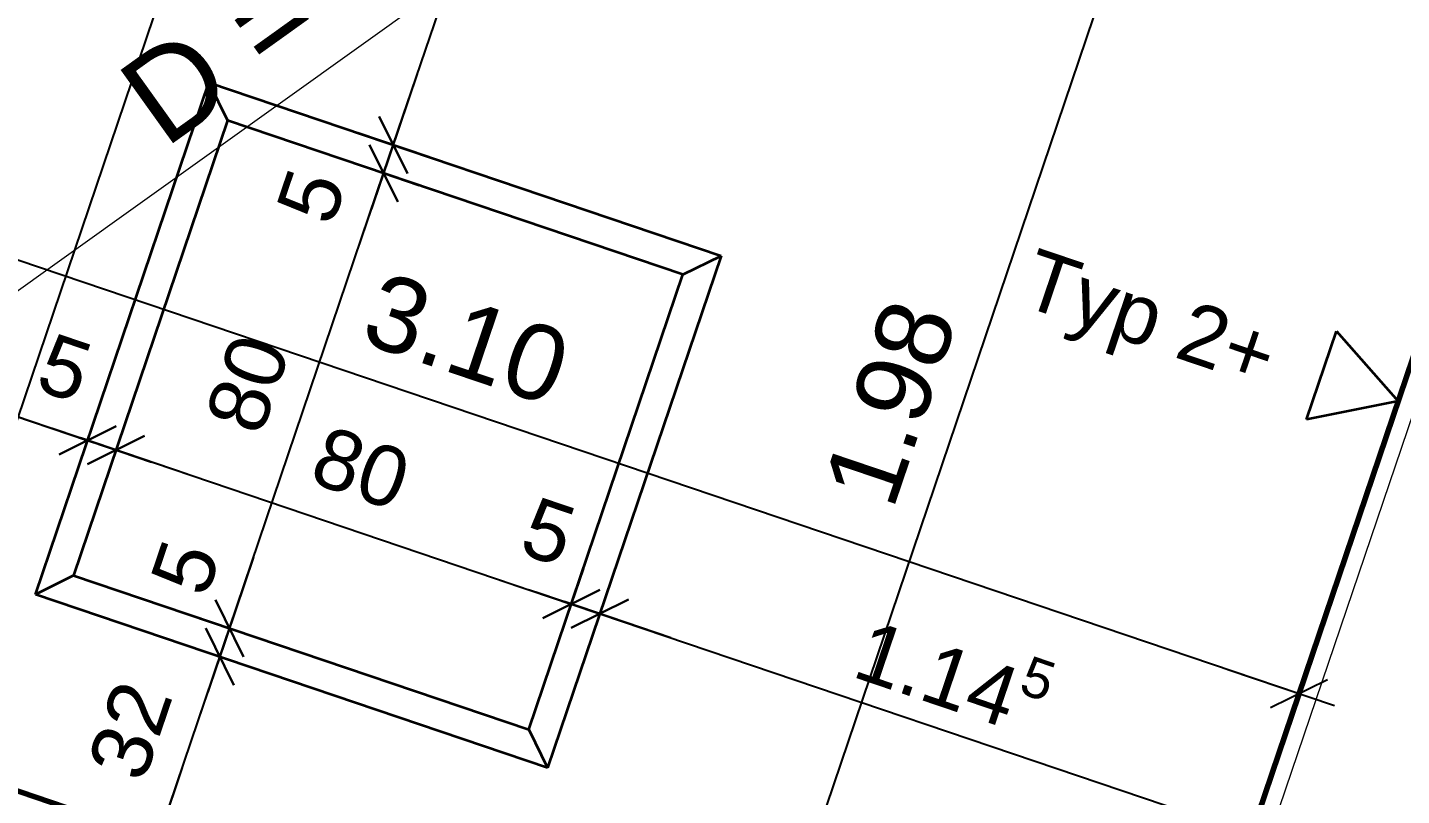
# Model space of a CAD drawing. Header units: metres. Extents: x 2661608 to 2661648.6, y 1209464.3 to 1209501.1.
# Drawn here: x 2661624.78 to 2661627.067, y 1209488.855 to 1209490.134 of the extents above; entities that cross this region are included whole.
import ezdxf

# ---------------------------------------------------------------- set-up
doc = ezdxf.new("R2010")
doc.units = ezdxf.units.M
doc.header["$PDMODE"] = 65
doc.linetypes.add('AUSGEZOGEN', pattern=[0])
doc.linetypes.add('GETRENNT2_S6', pattern=[0.3, 0.2, -0.1])
for name, color, linetype, lineweight in [('TB_641', 7, 'AUSGEZOGEN', 25), ('TB_642', 7, 'AUSGEZOGEN', 25), ('TB_646', 7, 'AUSGEZOGEN', 25), ('TB_649', 7, 'AUSGEZOGEN', 25)]:
    doc.layers.add(name, color=color, linetype=linetype, lineweight=lineweight)
doc.styles.add('ARIAL', font='arial.ttf')
doc.styles.add('MtXpl_Arial', font='arial.ttf')
doc.dimstyles.new('DIMSTYLE_13', dxfattribs={"dimtxt": 0.1, "dimasz": 0.125, "dimexe": 0, "dimexo": 0, "dimgap": 0.05, "dimtad": 2, "dimdec": 3, "dimrnd": 0.005, "dimzin": 4, "dimdsep": 46, "dimtxsty": 'ARIAL', "dimblk1": 'ALL_ML_STRICH', "dimblk2": 'ALL_ML_STRICH', "dimsah": 1, "dimcen": 0, "dimclrd": 7, "dimclre": 7, "dimclrt": 7, "dimazin": 3, "dimtfac": 1, "dimtdec": 0, "dimtix": 1, "dimtmove": 2, "dimatfit": 3, "dimfxl": 0, "dimlwd": 0, "dimlwe": 25})
doc.dimstyles.new('DIMSTYLE_15', dxfattribs={"dimtxt": 0.1, "dimasz": 0.125, "dimexe": 0, "dimexo": 0, "dimgap": 0.05, "dimtad": 2, "dimdec": 1, "dimlfac": 100, "dimrnd": 0.5, "dimzin": 4, "dimdsep": 46, "dimtxsty": 'ARIAL', "dimblk1": 'ALL_ML_STRICH', "dimblk2": 'ALL_ML_STRICH', "dimsah": 1, "dimcen": 0, "dimclrd": 7, "dimclre": 7, "dimclrt": 7, "dimazin": 3, "dimtfac": 1, "dimtdec": 0, "dimtix": 1, "dimtmove": 2, "dimatfit": 3, "dimfxl": 0, "dimtvp": 1.2, "dimlwd": 0, "dimlwe": 25})
doc.dimstyles.new('DIMSTYLE_16', dxfattribs={"dimtxt": 0.1, "dimasz": 0.125, "dimexe": 0, "dimexo": 0, "dimgap": 0.05, "dimtad": 2, "dimrnd": 0.005, "dimzin": 4, "dimdsep": 46, "dimtxsty": 'ARIAL', "dimblk1": 'ALL_ML_STRICH', "dimblk2": 'ALL_ML_STRICH', "dimsah": 1, "dimcen": 0, "dimclrd": 7, "dimclre": 7, "dimclrt": 7, "dimazin": 3, "dimtfac": 1, "dimtdec": 0, "dimtix": 1, "dimtmove": 2, "dimatfit": 3, "dimfxl": 0, "dimlwd": 0, "dimlwe": 25})
doc.dimstyles.new('DIMSTYLE_17', dxfattribs={"dimtxt": 0.1, "dimasz": 0.125, "dimexe": 0, "dimexo": 0, "dimgap": 0.05, "dimtad": 2, "dimdec": 1, "dimlfac": 100, "dimrnd": 0.5, "dimzin": 4, "dimdsep": 46, "dimtxsty": 'ARIAL', "dimblk1": 'ALL_ML_STRICH', "dimblk2": 'ALL_ML_STRICH', "dimsah": 1, "dimcen": 0, "dimclrd": 7, "dimclre": 7, "dimclrt": 7, "dimazin": 3, "dimtfac": 1, "dimtdec": 0, "dimtix": 1, "dimtmove": 2, "dimatfit": 3, "dimfxl": 0, "dimlwd": 0, "dimlwe": 25})
doc.dimstyles.new('DIMSTYLE_7', dxfattribs={"dimtxt": 0.125, "dimasz": 0.125, "dimexe": 0, "dimexo": 0, "dimgap": 0.0625, "dimtad": 2, "dimrnd": 0.005, "dimzin": 4, "dimdsep": 46, "dimtxsty": 'ARIAL', "dimblk1": 'ALL_ML_STRICH', "dimblk2": 'ALL_ML_STRICH', "dimsah": 1, "dimcen": 0, "dimclrd": 7, "dimclre": 7, "dimclrt": 7, "dimazin": 3, "dimtfac": 1, "dimtdec": 0, "dimtix": 1, "dimtmove": 2, "dimatfit": 3, "dimfxl": 0, "dimlwd": 0, "dimlwe": 25})

# ---------------------------------------------------------------- blocks, each defined once
blk = doc.blocks.new('ALL_ML_STRICH')
at = {"color": 0, "linetype": 'ByBlock', "lineweight": -2}
for p, q in [((0, -0.5), (0, 0.5)), ((-0.3, -0.3), (0.3, 0.3)), ((-1, 0), (0.5, 0))]:
    blk.add_line(p, q, dxfattribs=at)
blk = doc.blocks.new('*D141')
at = {"layer": 'DEFPOINTS', "color": 7, "linetype": 'AUSGEZOGEN', "lineweight": 25, "transparency": 16777216}
for p in [(2661625.8307, 1209492.6189), (2661624.5447, 1209488.9368), (2661624.5755, 1209488.9263)]:
    blk.add_point(p, dxfattribs=at)
at = {"layer": 'TB_649', "color": 7, "linetype": 'AUSGEZOGEN', "lineweight": -2, "transparency": 16777216}
for p, q in [((2661624.5755, 1209488.9263), (2661625.8262, 1209492.6204)), ((2661625.8262, 1209492.6204), (2661625.8262, 1209492.6204)), ((2661624.5755, 1209488.9263), (2661624.5755, 1209488.9263))]:
    blk.add_line(p, q, dxfattribs=at)
at = {"layer": 'TB_649', "color": 7, "linetype": 'AUSGEZOGEN', "lineweight": 25, "transparency": 16777216, "xscale": 0.125, "yscale": 0.125, "zscale": 0.125}
for p, rotation in [((2661625.8262, 1209492.6204), 71.29524323172566), ((2661624.5755, 1209488.9263), 251.2952432317257)]:
    blk.add_blockref('ALL_ML_STRICH', p, dxfattribs=dict(at, rotation=rotation))
at = {"layer": 'TB_649', "color": 7, "linetype": 'AUSGEZOGEN', "lineweight": 25, "transparency": 16777216, "insert": (2661625.0657, 1209490.7319), "char_height": 0.125, "width": 0.5, "attachment_point": 5, "rotation": 71.2952, "style": 'ARIAL'}
blk.add_mtext('\\A1;{\\A1;{3.90\\H0.082500;\\S^ ;}}', dxfattribs=at)
blk = doc.blocks.new('*D143')
at = {"layer": 'DEFPOINTS', "color": 7, "linetype": 'AUSGEZOGEN', "lineweight": 25, "transparency": 16777216}
for p in [(2661627.2629, 1209490.1069), (2661625.9793, 1209488.4511), (2661626.0515, 1209488.4266)]:
    blk.add_point(p, dxfattribs=at)
at = {"layer": 'TB_649', "color": 7, "linetype": 'AUSGEZOGEN', "lineweight": -2, "transparency": 16777216}
for p, q in [((2661625.9793, 1209488.4511), (2661626.6143, 1209490.3265)), ((2661627.0361, 1209490.1837), (2661626.6143, 1209490.3265)), ((2661625.9793, 1209488.4511), (2661625.9793, 1209488.4511))]:
    blk.add_line(p, q, dxfattribs=at)
at = {"layer": 'TB_649', "color": 7, "linetype": 'AUSGEZOGEN', "lineweight": 25, "transparency": 16777216, "xscale": 0.125, "yscale": 0.125, "zscale": 0.125}
for p, rotation in [((2661626.6143, 1209490.3265), 71.29524324471815), ((2661625.9793, 1209488.4511), 251.2952432447182)]:
    blk.add_blockref('ALL_ML_STRICH', p, dxfattribs=dict(at, rotation=rotation))
at = {"layer": 'TB_649', "color": 7, "linetype": 'AUSGEZOGEN', "lineweight": 25, "transparency": 16777216, "insert": (2661626.2165, 1209489.5092), "char_height": 0.125, "width": 0.5, "attachment_point": 5, "rotation": 71.2952, "style": 'ARIAL'}
blk.add_mtext('\\A1;{\\A1;{1.98\\H0.082500;\\S^ ;}}', dxfattribs=at)
blk = doc.blocks.new('*D144')
at = {"layer": 'DEFPOINTS', "color": 7, "linetype": 'AUSGEZOGEN', "lineweight": 25, "transparency": 16777216}
for p in [(2661627.7568, 1209491.5655), (2661626.6143, 1209490.3265), (2661627.2629, 1209490.1069)]:
    blk.add_point(p, dxfattribs=at)
at = {"layer": 'TB_649', "color": 7, "linetype": 'AUSGEZOGEN', "lineweight": -2, "transparency": 16777216}
for p, q in [((2661626.6143, 1209490.3265), (2661627.1081, 1209491.7852)), ((2661627.53, 1209491.6423), (2661627.1081, 1209491.7852)), ((2661627.0361, 1209490.1837), (2661626.6143, 1209490.3265))]:
    blk.add_line(p, q, dxfattribs=at)
at = {"layer": 'TB_649', "color": 7, "linetype": 'AUSGEZOGEN', "lineweight": 25, "transparency": 16777216, "xscale": 0.125, "yscale": 0.125, "zscale": 0.125}
for p, rotation in [((2661627.1081, 1209491.7852), 71.29524324471815), ((2661626.6143, 1209490.3265), 251.2952432447182)]:
    blk.add_blockref('ALL_ML_STRICH', p, dxfattribs=dict(at, rotation=rotation))
at = {"layer": 'TB_649', "color": 7, "linetype": 'AUSGEZOGEN', "lineweight": 25, "transparency": 16777216, "insert": (2661626.8095, 1209491.2605), "char_height": 0.125, "width": 0.5, "attachment_point": 5, "rotation": 71.2952, "style": 'ARIAL'}
blk.add_mtext('\\A1;{\\A1;{1.54\\H0.082500;\\S^ ;}}', dxfattribs=at)
at = {"layer": 'TB_649', "color": 7, "linetype": 'AUSGEZOGEN', "lineweight": 25, "transparency": 16777216, "insert": (2661626.7926, 1209490.6807), "char_height": 0.1, "width": 0.005, "attachment_point": 1, "rotation": 71.2952, "line_spacing_factor": 0.60241, "style": 'ARIAL'}
blk.add_mtext('UK St. -2.43', dxfattribs=at)
blk = doc.blocks.new('*D148')
at = {"layer": 'DEFPOINTS', "color": 7, "linetype": 'AUSGEZOGEN', "lineweight": 25, "transparency": 16777216}
for p in [(2661623.97, 1209490.0476), (2661623.9605, 1209490.0195), (2661626.9155, 1209489.0806)]:
    blk.add_point(p, dxfattribs=at)
at = {"layer": 'TB_649', "color": 7, "linetype": 'AUSGEZOGEN', "lineweight": -2, "transparency": 16777216}
for p, q in [((2661623.9605, 1209490.0195), (2661623.9605, 1209490.0195)), ((2661623.9605, 1209490.0195), (2661626.8968, 1209489.0253)), ((2661626.8968, 1209489.0253), (2661626.8968, 1209489.0253))]:
    blk.add_line(p, q, dxfattribs=at)
at = {"layer": 'TB_649', "color": 7, "linetype": 'AUSGEZOGEN', "lineweight": 25, "transparency": 16777216, "xscale": 0.125, "yscale": 0.125, "zscale": 0.125}
for p, rotation in [((2661623.9605, 1209490.0195), 161.2952432271626), ((2661626.8968, 1209489.0253), 341.2952432271627)]:
    blk.add_blockref('ALL_ML_STRICH', p, dxfattribs=dict(at, rotation=rotation))
at = {"layer": 'TB_649', "color": 7, "linetype": 'AUSGEZOGEN', "lineweight": 25, "transparency": 16777216, "insert": (2661625.5112, 1209489.6156), "char_height": 0.125, "width": 0.5, "attachment_point": 5, "rotation": 341.2952, "style": 'ARIAL'}
blk.add_mtext('\\A1;{\\A1;{3.10\\H0.082500;\\S^ ;}}', dxfattribs=at)
blk = doc.blocks.new('*D243')
at = {"layer": 'DEFPOINTS', "color": 7, "linetype": 'AUSGEZOGEN', "lineweight": 25, "transparency": 16777216}
for p in [(2661624.993, 1209489.1228), (2661624.9978, 1209488.7834), (2661625.0504, 1209488.7656)]:
    blk.add_point(p, dxfattribs=at)
at = {"layer": 'TB_649', "color": 7, "linetype": 'AUSGEZOGEN', "lineweight": -2, "transparency": 16777216}
for p, q in [((2661624.9978, 1209488.7834), (2661625.1005, 1209489.0865)), ((2661625.1005, 1209489.0865), (2661625.1005, 1209489.0865)), ((2661624.9978, 1209488.7834), (2661624.9978, 1209488.7834))]:
    blk.add_line(p, q, dxfattribs=at)
at = {"layer": 'TB_649', "color": 7, "linetype": 'AUSGEZOGEN', "lineweight": 25, "transparency": 16777216, "xscale": 0.125, "yscale": 0.125, "zscale": 0.125}
for p, rotation in [((2661625.1005, 1209489.0865), 71.29524330318684), ((2661624.9978, 1209488.7834), 251.2952433031868)]:
    blk.add_blockref('ALL_ML_STRICH', p, dxfattribs=dict(at, rotation=rotation))
at = {"layer": 'TB_649', "color": 7, "linetype": 'AUSGEZOGEN', "lineweight": 25, "transparency": 16777216, "insert": (2661624.9515, 1209488.9638), "char_height": 0.1, "width": 0.4, "attachment_point": 5, "rotation": 71.2952, "style": 'ARIAL'}
blk.add_mtext('\\A1;{\\A1;{32\\H0.066000;\\S^ ;}}', dxfattribs=at)
blk = doc.blocks.new('*D244')
at = {"layer": 'DEFPOINTS', "color": 7, "linetype": 'AUSGEZOGEN', "lineweight": 25, "transparency": 16777216}
for p in [(2661625.0028, 1209489.1723), (2661624.993, 1209489.1228), (2661625.1005, 1209489.0865)]:
    blk.add_point(p, dxfattribs=at)
at = {"layer": 'TB_649', "color": 7, "linetype": 'AUSGEZOGEN', "lineweight": -2, "transparency": 16777216}
for p, q in [((2661625.1005, 1209489.0865), (2661625.1165, 1209489.1338)), ((2661625.1165, 1209489.1338), (2661625.1165, 1209489.1338)), ((2661625.1005, 1209489.0865), (2661625.1005, 1209489.0865))]:
    blk.add_line(p, q, dxfattribs=at)
at = {"layer": 'TB_649', "color": 7, "linetype": 'AUSGEZOGEN', "lineweight": 25, "transparency": 16777216, "xscale": 0.125, "yscale": 0.125, "zscale": 0.125}
for p, rotation in [((2661625.1165, 1209489.1338), 71.29524330318684), ((2661625.1005, 1209489.0865), 251.2952433031868)]:
    blk.add_blockref('ALL_ML_STRICH', p, dxfattribs=dict(at, rotation=rotation))
at = {"layer": 'TB_649', "color": 7, "linetype": 'AUSGEZOGEN', "lineweight": 25, "transparency": 16777216, "insert": (2661625.0434, 1209489.2351), "char_height": 0.1, "width": 0.3, "attachment_point": 5, "rotation": 71.2952, "style": 'ARIAL'}
blk.add_mtext('\\A1;{\\A1;{5\\H0.066000;\\S^ ;}}', dxfattribs=at)
blk = doc.blocks.new('*D245')
at = {"layer": 'DEFPOINTS', "color": 7, "linetype": 'AUSGEZOGEN', "lineweight": 25, "transparency": 16777216}
for p in [(2661625.2743, 1209489.925), (2661625.0028, 1209489.1723), (2661625.1165, 1209489.1338)]:
    blk.add_point(p, dxfattribs=at)
at = {"layer": 'TB_649', "color": 7, "linetype": 'AUSGEZOGEN', "lineweight": -2, "transparency": 16777216}
for p, q in [((2661625.1165, 1209489.1338), (2661625.373, 1209489.8916)), ((2661625.373, 1209489.8916), (2661625.373, 1209489.8916)), ((2661625.1165, 1209489.1338), (2661625.1165, 1209489.1338))]:
    blk.add_line(p, q, dxfattribs=at)
at = {"layer": 'TB_649', "color": 7, "linetype": 'AUSGEZOGEN', "lineweight": 25, "transparency": 16777216, "xscale": 0.125, "yscale": 0.125, "zscale": 0.125}
for p, rotation in [((2661625.373, 1209489.8916), 71.29524330318684), ((2661625.1165, 1209489.1338), 251.2952433031868)]:
    blk.add_blockref('ALL_ML_STRICH', p, dxfattribs=dict(at, rotation=rotation))
at = {"layer": 'TB_649', "color": 7, "linetype": 'AUSGEZOGEN', "lineweight": 25, "transparency": 16777216, "insert": (2661625.147, 1209489.5412), "char_height": 0.1, "width": 0.4, "attachment_point": 5, "rotation": 71.2952, "style": 'ARIAL'}
blk.add_mtext('\\A1;{\\A1;{80\\H0.066000;\\S^ ;}}', dxfattribs=at)
blk = doc.blocks.new('*D246')
at = {"layer": 'DEFPOINTS', "color": 7, "linetype": 'AUSGEZOGEN', "lineweight": 25, "transparency": 16777216}
for p in [(2661625.3008, 1209489.9688), (2661625.2743, 1209489.925), (2661625.373, 1209489.8916)]:
    blk.add_point(p, dxfattribs=at)
at = {"layer": 'TB_649', "color": 7, "linetype": 'AUSGEZOGEN', "lineweight": -2, "transparency": 16777216}
for p, q in [((2661625.373, 1209489.8916), (2661625.3891, 1209489.9389)), ((2661625.3891, 1209489.9389), (2661625.3891, 1209489.9389)), ((2661625.373, 1209489.8916), (2661625.373, 1209489.8916))]:
    blk.add_line(p, q, dxfattribs=at)
at = {"layer": 'TB_649', "color": 7, "linetype": 'AUSGEZOGEN', "lineweight": 25, "transparency": 16777216, "xscale": 0.125, "yscale": 0.125, "zscale": 0.125}
for p, rotation in [((2661625.3891, 1209489.9389), 71.29524330318684), ((2661625.373, 1209489.8916), 251.2952433031868)]:
    blk.add_blockref('ALL_ML_STRICH', p, dxfattribs=dict(at, rotation=rotation))
at = {"layer": 'TB_649', "color": 7, "linetype": 'AUSGEZOGEN', "lineweight": 25, "transparency": 16777216, "insert": (2661625.2528, 1209489.8535), "char_height": 0.1, "width": 0.3, "attachment_point": 5, "rotation": 71.2952, "style": 'ARIAL'}
blk.add_mtext('\\A1;{\\A1;{5\\H0.066000;\\S^ ;}}', dxfattribs=at)
blk = doc.blocks.new('*D247')
at = {"layer": 'DEFPOINTS', "color": 7, "linetype": 'AUSGEZOGEN', "lineweight": 25, "transparency": 16777216}
for p in [(2661625.7074, 1209491.3726), (2661625.3008, 1209489.9688), (2661625.3891, 1209489.9389)]:
    blk.add_point(p, dxfattribs=at)
at = {"layer": 'TB_649', "color": 7, "linetype": 'AUSGEZOGEN', "lineweight": -2, "transparency": 16777216}
for p, q in [((2661625.3891, 1209489.9389), (2661625.8573, 1209491.3218)), ((2661625.8573, 1209491.3218), (2661625.8573, 1209491.3218)), ((2661625.3891, 1209489.9389), (2661625.3891, 1209489.9389))]:
    blk.add_line(p, q, dxfattribs=at)
at = {"layer": 'TB_649', "color": 7, "linetype": 'AUSGEZOGEN', "lineweight": 25, "transparency": 16777216, "xscale": 0.125, "yscale": 0.125, "zscale": 0.125}
for p, rotation in [((2661625.8573, 1209491.3218), 71.29524330318684), ((2661625.3891, 1209489.9389), 251.2952433031868)]:
    blk.add_blockref('ALL_ML_STRICH', p, dxfattribs=dict(at, rotation=rotation))
at = {"layer": 'TB_649', "color": 7, "linetype": 'AUSGEZOGEN', "lineweight": 25, "transparency": 16777216, "insert": (2661625.5292, 1209490.6699), "char_height": 0.1, "width": 0.4, "attachment_point": 5, "rotation": 71.2952, "style": 'ARIAL'}
blk.add_mtext('\\A1;{\\A1;{1.46\\H0.066000;\\S^ ;}}', dxfattribs=at)
blk = doc.blocks.new('*D252')
at = {"layer": 'DEFPOINTS', "color": 7, "linetype": 'AUSGEZOGEN', "lineweight": 25, "transparency": 16777216}
for p in [(2661623.8811, 1209489.7852), (2661623.7529, 1209489.4063), (2661624.8288, 1209489.2943)]:
    blk.add_point(p, dxfattribs=at)
at = {"layer": 'TB_649', "color": 7, "linetype": 'AUSGEZOGEN', "lineweight": -2, "transparency": 16777216}
for p, q in [((2661623.8811, 1209489.7852), (2661623.8811, 1209489.7852)), ((2661623.8811, 1209489.7852), (2661624.8804, 1209489.4468)), ((2661624.8804, 1209489.4468), (2661624.8804, 1209489.4468))]:
    blk.add_line(p, q, dxfattribs=at)
at = {"layer": 'TB_649', "color": 7, "linetype": 'AUSGEZOGEN', "lineweight": 25, "transparency": 16777216, "xscale": 0.125, "yscale": 0.125, "zscale": 0.125}
for p, rotation in [((2661623.8811, 1209489.7852), 161.2952432383846), ((2661624.8804, 1209489.4468), 341.2952432383847)]:
    blk.add_blockref('ALL_ML_STRICH', p, dxfattribs=dict(at, rotation=rotation))
at = {"layer": 'TB_649', "color": 7, "linetype": 'AUSGEZOGEN', "lineweight": 25, "transparency": 16777216, "insert": (2661624.4299, 1209489.7067), "char_height": 0.1, "width": 0.5, "attachment_point": 5, "rotation": 341.2952, "style": 'ARIAL'}
blk.add_mtext('\\A1;{\\A1;{1.05\\H0.066000;\\S5^ ;}}', dxfattribs=at)
blk = doc.blocks.new('*D253')
at = {"layer": 'DEFPOINTS', "color": 7, "linetype": 'AUSGEZOGEN', "lineweight": 25, "transparency": 16777216}
for p in [(2661624.8804, 1209489.4468), (2661624.8288, 1209489.2943), (2661624.8811, 1209489.293)]:
    blk.add_point(p, dxfattribs=at)
at = {"layer": 'TB_649', "color": 7, "linetype": 'AUSGEZOGEN', "lineweight": -2, "transparency": 16777216}
for p, q in [((2661624.8804, 1209489.4468), (2661624.8804, 1209489.4468)), ((2661624.8804, 1209489.4468), (2661624.9278, 1209489.4308)), ((2661624.9278, 1209489.4308), (2661624.9278, 1209489.4308))]:
    blk.add_line(p, q, dxfattribs=at)
at = {"layer": 'TB_649', "color": 7, "linetype": 'AUSGEZOGEN', "lineweight": 25, "transparency": 16777216, "xscale": 0.125, "yscale": 0.125, "zscale": 0.125}
for p, rotation in [((2661624.9278, 1209489.4308), 341.2952432383847), ((2661624.8804, 1209489.4468), 161.2952432383846)]:
    blk.add_blockref('ALL_ML_STRICH', p, dxfattribs=dict(at, rotation=rotation))
at = {"layer": 'TB_649', "color": 7, "linetype": 'AUSGEZOGEN', "lineweight": 25, "transparency": 16777216, "insert": (2661624.8424, 1209489.5671), "char_height": 0.1, "width": 0.3, "attachment_point": 5, "rotation": 341.2952, "style": 'ARIAL'}
blk.add_mtext('\\A1;{\\A1;{5\\H0.066000;\\S^ ;}}', dxfattribs=at)
blk = doc.blocks.new('*D254')
at = {"layer": 'DEFPOINTS', "color": 7, "linetype": 'AUSGEZOGEN', "lineweight": 25, "transparency": 16777216}
for p in [(2661624.9278, 1209489.4308), (2661624.8811, 1209489.293), (2661625.6147, 1209488.9651)]:
    blk.add_point(p, dxfattribs=at)
at = {"layer": 'TB_649', "color": 7, "linetype": 'AUSGEZOGEN', "lineweight": -2, "transparency": 16777216}
for p, q in [((2661624.9278, 1209489.4308), (2661624.9278, 1209489.4308)), ((2661624.9278, 1209489.4308), (2661625.6855, 1209489.1742)), ((2661625.6855, 1209489.1742), (2661625.6855, 1209489.1742))]:
    blk.add_line(p, q, dxfattribs=at)
at = {"layer": 'TB_649', "color": 7, "linetype": 'AUSGEZOGEN', "lineweight": 25, "transparency": 16777216, "xscale": 0.125, "yscale": 0.125, "zscale": 0.125}
for p, rotation in [((2661624.9278, 1209489.4308), 161.2952432383846), ((2661625.6855, 1209489.1742), 341.2952432383847)]:
    blk.add_blockref('ALL_ML_STRICH', p, dxfattribs=dict(at, rotation=rotation))
at = {"layer": 'TB_649', "color": 7, "linetype": 'AUSGEZOGEN', "lineweight": 25, "transparency": 16777216, "insert": (2661625.3352, 1209489.4003), "char_height": 0.1, "width": 0.4, "attachment_point": 5, "rotation": 341.2952, "style": 'ARIAL'}
blk.add_mtext('\\A1;{\\A1;{80\\H0.066000;\\S^ ;}}', dxfattribs=at)
blk = doc.blocks.new('*D255')
at = {"layer": 'DEFPOINTS', "color": 7, "linetype": 'AUSGEZOGEN', "lineweight": 25, "transparency": 16777216}
for p in [(2661625.6855, 1209489.1742), (2661625.6147, 1209488.9651), (2661625.6461, 1209488.9017)]:
    blk.add_point(p, dxfattribs=at)
at = {"layer": 'TB_649', "color": 7, "linetype": 'AUSGEZOGEN', "lineweight": -2, "transparency": 16777216}
for p, q in [((2661625.6855, 1209489.1742), (2661625.6855, 1209489.1742)), ((2661625.6855, 1209489.1742), (2661625.7329, 1209489.1582)), ((2661625.7329, 1209489.1582), (2661625.7329, 1209489.1582))]:
    blk.add_line(p, q, dxfattribs=at)
at = {"layer": 'TB_649', "color": 7, "linetype": 'AUSGEZOGEN', "lineweight": 25, "transparency": 16777216, "xscale": 0.125, "yscale": 0.125, "zscale": 0.125}
for p, rotation in [((2661625.7329, 1209489.1582), 341.2952432383847), ((2661625.6855, 1209489.1742), 161.2952432383846)]:
    blk.add_blockref('ALL_ML_STRICH', p, dxfattribs=dict(at, rotation=rotation))
at = {"layer": 'TB_649', "color": 7, "linetype": 'AUSGEZOGEN', "lineweight": 25, "transparency": 16777216, "insert": (2661625.6475, 1209489.2945), "char_height": 0.1, "width": 0.3, "attachment_point": 5, "rotation": 341.2952, "style": 'ARIAL'}
blk.add_mtext('\\A1;{\\A1;{5\\H0.066000;\\S^ ;}}', dxfattribs=at)
blk = doc.blocks.new('*D256')
at = {"layer": 'DEFPOINTS', "color": 7, "linetype": 'AUSGEZOGEN', "lineweight": 25, "transparency": 16777216}
for p in [(2661625.7329, 1209489.1582), (2661625.6461, 1209488.9017), (2661626.6977, 1209488.4375)]:
    blk.add_point(p, dxfattribs=at)
at = {"layer": 'TB_649', "color": 7, "linetype": 'AUSGEZOGEN', "lineweight": -2, "transparency": 16777216}
for p, q in [((2661625.7329, 1209489.1582), (2661625.7329, 1209489.1582)), ((2661625.7329, 1209489.1582), (2661626.8174, 1209488.791)), ((2661626.8174, 1209488.791), (2661626.8174, 1209488.791))]:
    blk.add_line(p, q, dxfattribs=at)
at = {"layer": 'TB_649', "color": 7, "linetype": 'AUSGEZOGEN', "lineweight": 25, "transparency": 16777216, "xscale": 0.125, "yscale": 0.125, "zscale": 0.125}
for p, rotation in [((2661625.7329, 1209489.1582), 161.2952432383846), ((2661626.8174, 1209488.791), 341.2952432383847)]:
    blk.add_blockref('ALL_ML_STRICH', p, dxfattribs=dict(at, rotation=rotation))
at = {"layer": 'TB_649', "color": 7, "linetype": 'AUSGEZOGEN', "lineweight": 25, "transparency": 16777216, "insert": (2661626.3237, 1209489.0637), "char_height": 0.1, "width": 0.5, "attachment_point": 5, "rotation": 341.2952, "style": 'ARIAL'}
blk.add_mtext('\\A1;{\\A1;{1.14\\H0.066000;\\S5^ ;}}', dxfattribs=at)

msp = doc.modelspace()

# ---------------------------------------------------------------- linework, layer by layer
at = {"layer": 'TB_641', "color": 7, "linetype": 'AUSGEZOGEN', "lineweight": 18, "transparency": 33554687}
msp.add_line((2661627.9071, 1209491.9158), (2661626.5281, 1209487.843), dxfattribs=at)
at = {"layer": 'TB_641', "color": 7, "linetype": 'AUSGEZOGEN', "lineweight": 50, "transparency": 33554687}
msp.add_line((2661627.2629, 1209490.1069), (2661626.628, 1209488.2315), dxfattribs=at)
at = {"layer": 'TB_641', "color": 7, "linetype": 'AUSGEZOGEN', "lineweight": 35, "transparency": 33554687}
for p, q in [((2661626.9095, 1209489.4815), (2661626.9593, 1209489.6288)), ((2661626.9593, 1209489.6288), (2661627.0616, 1209489.5121)), ((2661627.0616, 1209489.5121), (2661626.9095, 1209489.4815))]:
    msp.add_line(p, q, dxfattribs=at)
at = {"layer": 'TB_642', "color": 7, "linetype": 'AUSGEZOGEN', "lineweight": 70, "transparency": 33554687}
for p, q in [((2661627.8787, 1209491.9255), (2661626.628, 1209488.2315)), ((2661626.628, 1209488.2315), (2661623.6917, 1209489.2256))]:
    msp.add_line(p, q, dxfattribs=at)
at = {"layer": 'TB_642', "color": 7, "linetype": 'AUSGEZOGEN', "lineweight": 35, "transparency": 33554687}
for p, q in [((2661624.7936, 1209489.1904), (2661625.0822, 1209490.0428)), ((2661625.0822, 1209490.0428), (2661625.1135, 1209489.9794)), ((2661625.0822, 1209490.0428), (2661625.9347, 1209489.7542)), ((2661625.1135, 1209489.9794), (2661624.857, 1209489.2217)), ((2661625.8713, 1209489.7229), (2661625.1135, 1209489.9794)), ((2661625.9347, 1209489.7542), (2661625.6461, 1209488.9017)), ((2661625.8713, 1209489.7229), (2661625.9347, 1209489.7542)), ((2661625.6147, 1209488.9651), (2661625.8713, 1209489.7229)), ((2661624.857, 1209489.2217), (2661624.7936, 1209489.1904)), ((2661624.857, 1209489.2217), (2661625.6147, 1209488.9651)), ((2661625.6461, 1209488.9017), (2661624.7936, 1209489.1904)), ((2661625.6147, 1209488.9651), (2661625.6461, 1209488.9017))]:
    msp.add_line(p, q, dxfattribs=at)
at = {"layer": 'TB_646', "color": 7, "linetype": 'GETRENNT2_S6', "lineweight": 25, "transparency": 33554687}
for p, q in [((2661624.9893, 1209488.7862), (2661619.4294, 1209490.6687)), ((2661626.628, 1209488.2315), (2661627.2629, 1209490.1069))]:
    msp.add_line(p, q, dxfattribs=at)
at = {"layer": 'TB_649', "color": 7, "linetype": 'AUSGEZOGEN', "lineweight": 18, "transparency": 33554687}
msp.add_line((2661623.5729, 1209488.8435), (2661627.8787, 1209491.9255), dxfattribs=at)

# ---------------------------------------------------------------- texts
at = {"layer": 'TB_641', "color": 7, "style": 'MtXpl_Arial'}
for s, p in [('Typ', (2661626.429, 1209489.6735)), ('2+', (2661626.6863, 1209489.5864))]:
    msp.add_text(s, height=0.1, rotation=-18.7048, dxfattribs=at).set_placement(p)
at = {"layer": 'TB_649', "color": 7, "style": 'MtXpl_Arial'}
for s, p in [('=', (2661625.179, 1209490.0538)), ('D', (2661625.0086, 1209489.9318))]:
    msp.add_text(s, height=0.15, rotation=35.5952, dxfattribs=at).set_placement(p)

# ---------------------------------------------------------------- dimensions: what is measured, and where the dimension line sits
at = {"layer": 'TB_649', "color": 7, "linetype": 'AUSGEZOGEN', "lineweight": 25, "transparency": 33554687}
for base, p1, p2, angle, dimstyle, picture, middle in [((2661625.8262, 1209492.6204), (2661624.5755, 1209488.9263), (2661625.8262, 1209492.6204), 71.2952, 'DIMSTYLE_7', '*D141', (2661625.0657, 1209490.7319)), ((2661625.8573, 1209491.3218), (2661625.3891, 1209489.9389), (2661625.8573, 1209491.3218), 71.2952, 'DIMSTYLE_16', '*D247', (2661625.5292, 1209490.6699)), ((2661626.6143, 1209490.3265), (2661625.9793, 1209488.4511), (2661627.0361, 1209490.1837), 71.2952, 'DIMSTYLE_7', '*D143', (2661626.2165, 1209489.5092)), ((2661626.8968, 1209489.0253), (2661623.9605, 1209490.0195), (2661626.8968, 1209489.0253), 341.2952, 'DIMSTYLE_7', '*D148', (2661625.5112, 1209489.6156)), ((2661625.3891, 1209489.9389), (2661625.373, 1209489.8916), (2661625.3891, 1209489.9389), 71.2952, 'DIMSTYLE_15', '*D246', (2661625.2528, 1209489.8535)), ((2661625.373, 1209489.8916), (2661625.1165, 1209489.1338), (2661625.373, 1209489.8916), 71.2952, 'DIMSTYLE_17', '*D245', (2661625.147, 1209489.5412)), ((2661624.8804, 1209489.4468), (2661623.8811, 1209489.7852), (2661624.8804, 1209489.4468), 341.2952, 'DIMSTYLE_13', '*D252', (2661624.4299, 1209489.7067)), ((2661624.9278, 1209489.4308), (2661624.8804, 1209489.4468), (2661624.9278, 1209489.4308), 341.2952, 'DIMSTYLE_15', '*D253', (2661624.8424, 1209489.5671)), ((2661625.6855, 1209489.1742), (2661624.9278, 1209489.4308), (2661625.6855, 1209489.1742), 341.2952, 'DIMSTYLE_17', '*D254', (2661625.3352, 1209489.4003)), ((2661625.1165, 1209489.1338), (2661625.1005, 1209489.0865), (2661625.1165, 1209489.1338), 71.2952, 'DIMSTYLE_15', '*D244', (2661625.0434, 1209489.2351)), ((2661625.7329, 1209489.1582), (2661625.6855, 1209489.1742), (2661625.7329, 1209489.1582), 341.2952, 'DIMSTYLE_15', '*D255', (2661625.6475, 1209489.2945)), ((2661626.8174, 1209488.791), (2661625.7329, 1209489.1582), (2661626.8174, 1209488.791), 341.2952, 'DIMSTYLE_13', '*D256', (2661626.3237, 1209489.0637)), ((2661625.1005, 1209489.0865), (2661624.9978, 1209488.7834), (2661625.1005, 1209489.0865), 71.2952, 'DIMSTYLE_15', '*D243', (2661624.9515, 1209488.9638))]:
    dim = msp.add_linear_dim(base=base, p1=p1, p2=p2, angle=angle, dimstyle=dimstyle, override={"dimpost": '<>', "dimclrd": 7, "dimclre": 7, "dimclrt": 7, "dimlwd": 0, "dimlwe": 25}, dxfattribs=at)
    dim.commit()
    dim.dimension.update_dxf_attribs({"geometry": picture, "text_midpoint": middle, "dimtype": 160})
dim = msp.add_linear_dim(base=(2661627.1081, 1209491.7852), p1=(2661627.0361, 1209490.1837), p2=(2661627.53, 1209491.6423), angle=71.2952, text='<>\\XUK St. -2.43', dimstyle='DIMSTYLE_7', override={"dimpost": '<>', "dimclrd": 7, "dimclre": 7, "dimclrt": 7, "dimlwd": 0, "dimlwe": 25}, dxfattribs=at)
dim.commit()
dim.dimension.update_dxf_attribs({"geometry": '*D144', "text_midpoint": (2661626.8095, 1209491.2605), "dimtype": 160})

doc.saveas('drawing.dxf')
